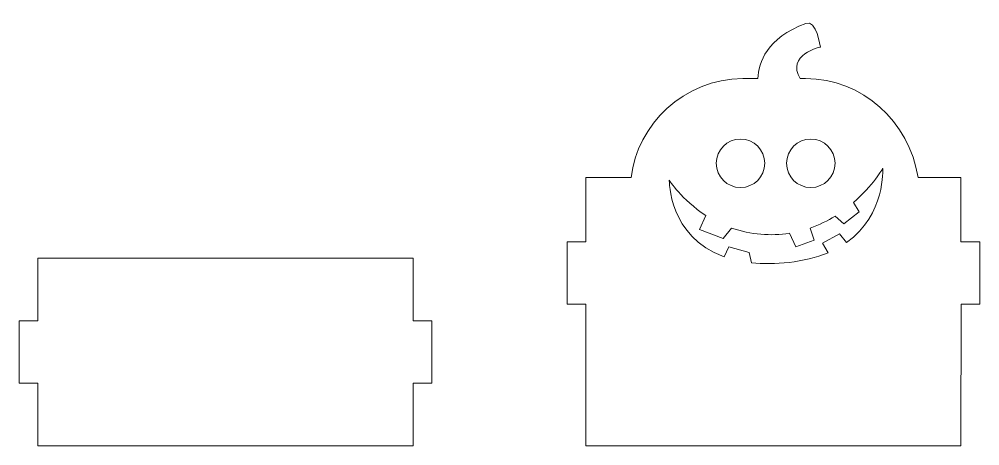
# Model space of a CAD drawing. Header units: inches. Extents: x 89 to 709, y 183 to 805.
# Drawn here: x 214.3 to 649.7, y 183.4 to 376.8 of the extents above; entities that cross this region are included whole.
import ezdxf

# ---------------------------------------------------------------- set-up
doc = ezdxf.new("R2010")
doc.units = ezdxf.units.IN
doc.header["$MEASUREMENT"] = 0
doc.layers.add('_U+0421_U+043B_U+043E_U+0439 1', color=7, linetype='Continuous')

# ---------------------------------------------------------------- blocks, each defined once
blk = doc.blocks.new('block 2')
at = {"layer": '_U+0421_U+043B_U+043E_U+0439 1', "color": 1, "lineweight": 9, "true_color": 0xff0000}
for points, knots in [([(621.74, 305.09), (617.75, 330.49), (596.45, 349.88), (570.77, 349.88), (570.77, 349.88), (568.28, 349.88), (568.28, 349.88), (561.85, 360.64), (577.46, 364.24), (577.46, 364.24), (577.46, 364.24), (575.81, 376.83), (570.81, 374.94), (553.07, 368.23), (549.42, 357.19), (549.17, 349.88), (549.17, 349.88), (542.27, 349.88), (542.27, 349.88), (515.56, 349.88), (494.21, 328.74), (491.74, 305.11), (491.74, 305.11), (471.12, 305.11), (471.12, 305.11), (471.12, 305.11), (471.12, 275.95), (471.12, 275.95), (471.12, 275.95), (462.62, 275.94), (462.62, 275.94), (462.62, 275.94), (462.65, 247.61), (462.65, 247.61), (462.65, 247.61), (471.12, 247.62), (471.12, 247.62), (471.12, 247.62), (471.12, 183.39), (471.12, 183.39), (471.12, 183.39), (641.2, 183.39), (641.2, 183.39), (641.2, 183.39), (641.24, 247.61), (641.24, 247.61), (641.24, 247.61), (649.72, 247.62), (649.72, 247.62), (649.72, 247.62), (649.69, 275.95), (649.69, 275.95), (649.69, 275.95), (641.2, 275.94), (641.2, 275.94), (641.2, 275.94), (641.2, 305.11), (641.2, 305.11), (641.2, 305.11), (621.74, 305.09), (621.74, 305.09)], [0, 0, 0, 0, 1, 1, 1, 2, 2, 2, 3, 3, 3, 4, 4, 4, 5, 5, 5, 6, 6, 6, 7, 7, 7, 8, 8, 8, 9, 9, 9, 10, 10, 10, 11, 11, 11, 12, 12, 12, 13, 13, 13, 14, 14, 14, 15, 15, 15, 16, 16, 16, 17, 17, 17, 18, 18, 18, 19, 19, 19, 20, 20, 20, 20]), ([(541.25, 322.5), (547.33, 322.5), (552.25, 317.58), (552.25, 311.5), (552.25, 305.43), (547.33, 300.51), (541.25, 300.51), (535.18, 300.51), (530.26, 305.43), (530.26, 311.5), (530.26, 317.58), (535.18, 322.5), (541.25, 322.5)], [0, 0, 0, 0, 1, 1, 1, 2, 2, 2, 3, 3, 3, 4, 4, 4, 4]), ([(584.12, 311.51), (584.12, 305.43), (579.19, 300.51), (573.12, 300.51), (567.05, 300.51), (562.12, 305.43), (562.12, 311.51), (562.12, 317.58), (567.04, 322.5), (573.12, 322.5), (579.19, 322.5), (584.12, 317.58), (584.12, 311.51)], [0, 0, 0, 0, 1, 1, 1, 2, 2, 2, 3, 3, 3, 4, 4, 4, 4]), ([(589.32, 275.59), (589.32, 275.59), (586.14, 279.57), (586.14, 279.57), (586.14, 279.57), (578.41, 275.34), (578.41, 275.34), (578.41, 275.34), (580.99, 270.96), (580.99, 270.96), (570.16, 266.35), (556.33, 265.36), (546.24, 266.41), (546.24, 266.41), (545.18, 271.06), (545.18, 271.06), (545.18, 271.06), (535.88, 273.63), (535.88, 273.63), (535.88, 273.63), (533.78, 269.14), (533.78, 269.14), (508.56, 278.17), (508.97, 303.8), (508.97, 303.8), (508.97, 303.8), (514.46, 294.97), (525.49, 287.87), (525.49, 287.87), (522.62, 281.54), (522.62, 281.54), (522.62, 281.54), (533.31, 277.39), (533.31, 277.39), (533.31, 277.39), (537.23, 282.14), (537.23, 282.14), (545.88, 279.12), (555.02, 278.46), (563.44, 279.75), (563.44, 279.75), (566.35, 273.63), (566.35, 273.63), (566.35, 273.63), (574.66, 276.6), (574.66, 276.6), (574.66, 276.6), (572.83, 282.1), (572.83, 282.1), (576.99, 283.55), (580.77, 285.44), (584.15, 287.55), (584.15, 287.55), (588.12, 284.05), (588.12, 284.05), (588.12, 284.05), (595.04, 289.46), (595.04, 289.46), (595.04, 289.46), (592.42, 293.68), (592.42, 293.68), (601.22, 301.33), (605.73, 309.15), (605.73, 309.15), (605.73, 309.15), (607.15, 288.3), (589.32, 275.59)], [0, 0, 0, 0, 1, 1, 1, 2, 2, 2, 3, 3, 3, 4, 4, 4, 5, 5, 5, 6, 6, 6, 7, 7, 7, 8, 8, 8, 9, 9, 9, 10, 10, 10, 11, 11, 11, 12, 12, 12, 13, 13, 13, 14, 14, 14, 15, 15, 15, 16, 16, 16, 17, 17, 17, 18, 18, 18, 19, 19, 19, 20, 20, 20, 21, 21, 21, 22, 22, 22, 22]), ([(392.84, 211.76), (392.84, 211.76), (392.84, 183.39), (392.84, 183.39), (392.84, 183.39), (222.76, 183.39), (222.76, 183.39), (222.76, 186.92), (222.76, 208.2), (222.76, 211.76), (222.76, 211.76), (214.26, 211.76), (214.26, 211.76), (214.26, 211.76), (214.26, 240.09), (214.26, 240.09), (214.26, 240.09), (222.76, 240.09), (222.76, 240.09), (222.76, 240.09), (222.76, 268.43), (222.76, 268.43), (222.76, 268.43), (392.84, 268.43), (392.84, 268.43), (392.84, 268.43), (392.84, 240.09), (392.84, 240.09), (392.84, 240.09), (401.36, 240.09), (401.36, 240.09), (401.36, 240.09), (401.36, 211.76), (401.36, 211.76), (401.36, 211.76), (392.84, 211.76), (392.84, 211.76)], [0, 0, 0, 0, 1, 1, 1, 2, 2, 2, 3, 3, 3, 4, 4, 4, 5, 5, 5, 6, 6, 6, 7, 7, 7, 8, 8, 8, 9, 9, 9, 10, 10, 10, 11, 11, 11, 12, 12, 12, 12])]:
    blk.add_open_spline(points, degree=3, knots=knots, dxfattribs=at)

msp = doc.modelspace()

# ---------------------------------------------------------------- block references
at = {"layer": '_U+0421_U+043B_U+043E_U+0439 1'}
msp.add_blockref('block 2', (0, 0), dxfattribs=at)

doc.saveas('drawing.dxf')
